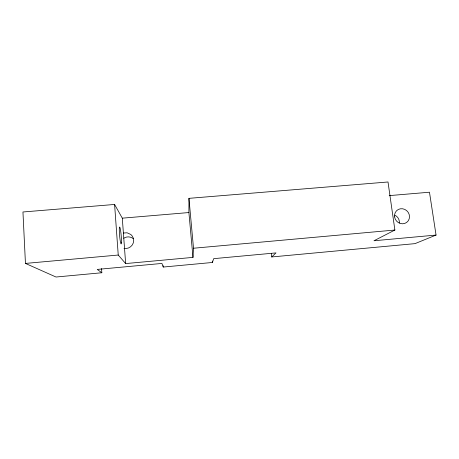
<?xml version="1.0" encoding="UTF-8"?>
<svg xmlns="http://www.w3.org/2000/svg" width="459" height="459" viewBox="0 0 459 459"><rect width="100%" height="100%" fill="white"/><g stroke="black" fill="none" stroke-linecap="round" stroke-linejoin="round"><path stroke-width="0.69" d="M101.542 268.515L101.829 272.755L56.004 277.018L25.446 263.42L22.95 211.983L114.595 204.456L118.238 255.038L125.651 263.575L192.981 257.39L188.901 212.546L188.953 198.345L388.01 181.982L394.889 230.034L373.97 240.763L436.05 235.065L429.475 192.218L389.209 195.62M192.981 257.39L193.509 248.233L188.953 198.345M101.829 272.755L97.251 269.416L161.935 263.437L163.255 267.046L212.437 262.473L213.682 258.658L275.991 252.903L271.711 256.96L271.321 253.414M436.05 235.065L414.999 243.637L271.711 256.96M123.396 233.04L127.08 232.788L130.861 234.509A8.164 7.923 -18.5 0 1 126.139 248.531L124.01 248.451M25.446 263.42L118.238 255.038M193.509 248.233L394.889 230.034M114.595 204.456L122.295 218.168L188.901 212.546M133.213 238.651L131.515 237.59A7.826 7.608 -19.2 0 0 123.741 238.273M212.299 261.062L212.437 262.473M163.134 265.623L163.255 267.046M122.295 218.168L125.651 263.575M394.866 215.202A7.384 6.977 48.7 0 1 399.319 222.976M121.457 242.26L121.371 243.327A8.486 0.792 84.9 0 1 120.04 239.5A8.486 0.792 84.9 0 1 119.317 228.571L119.409 227.538A8.486 0.792 84.9 0 1 120.728 231.456A8.486 0.792 84.9 0 1 121.457 242.26M394.602 216.912A7.74 7.287 48.4 0 0 406.68 222.42A7.74 7.287 48.4 0 0 404.758 209.402A7.74 7.287 48.4 0 0 394.602 216.912"/></g></svg>
